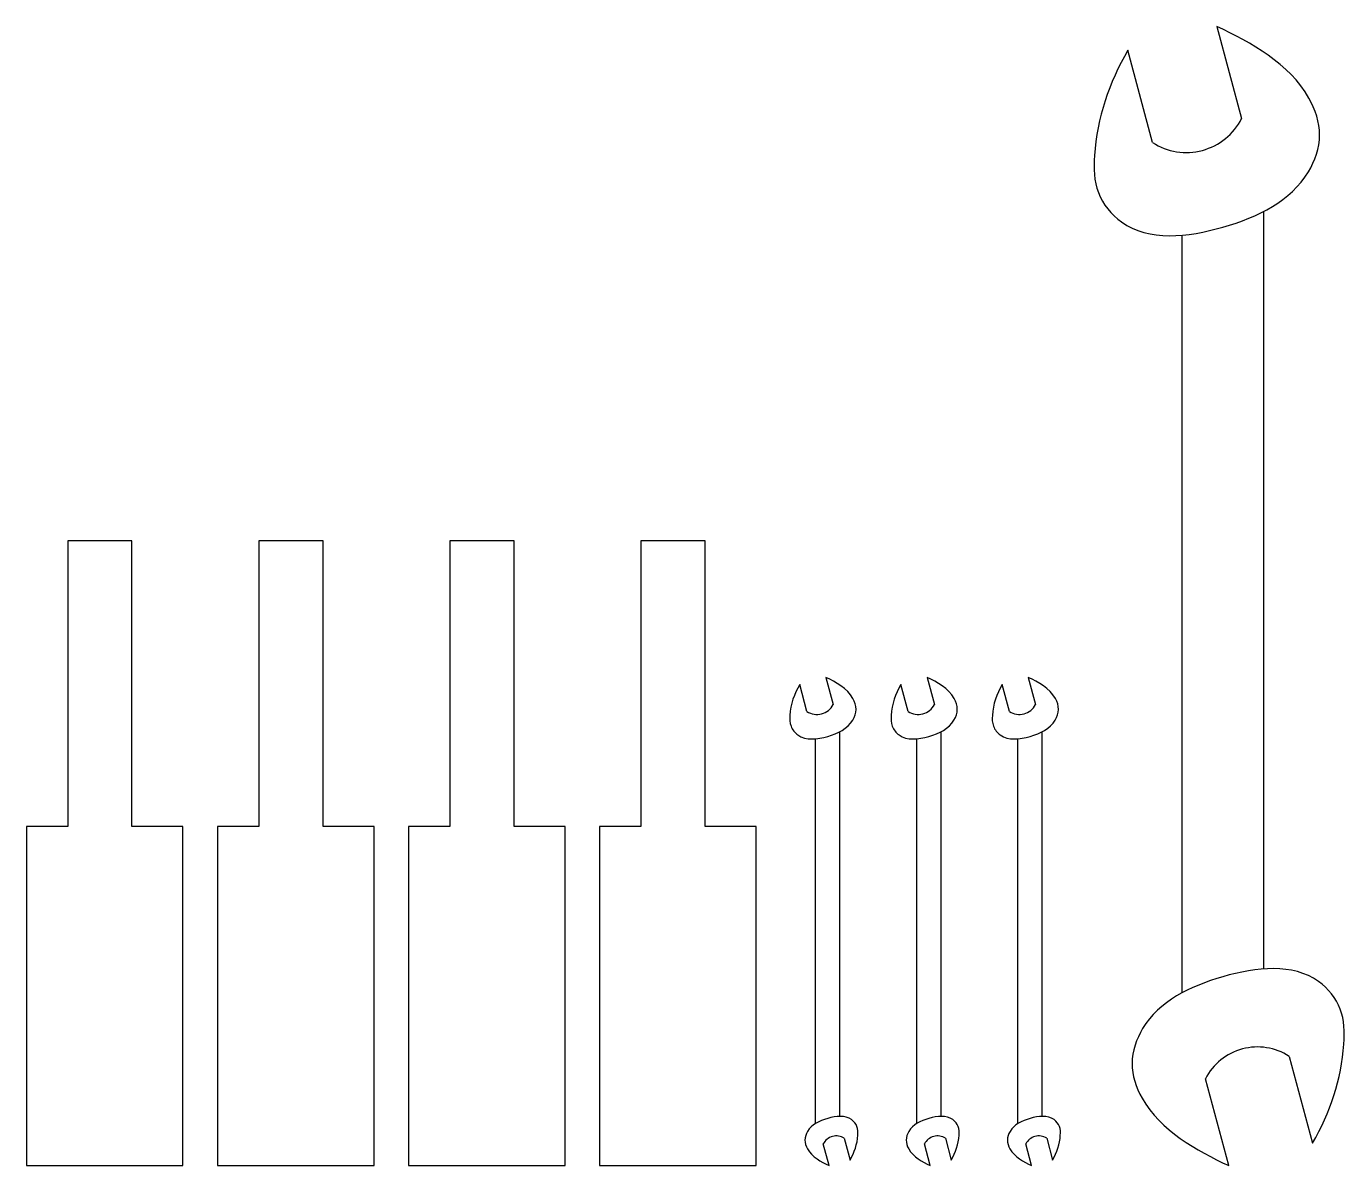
# Model space of a CAD drawing. Header units: metres. Extents: x 0 to 9.56, y 0.25 to 8.52.
import ezdxf

# ---------------------------------------------------------------- set-up
doc = ezdxf.new("R2010")
doc.units = ezdxf.units.M

msp = doc.modelspace()

# ---------------------------------------------------------------- linework, layer by layer
at = {"color": 7, "linetype": 'Continuous', "lineweight": 25}
for p, q in [((8.637, 8.5177), (8.8164, 7.8481)), ((8.1699, 7.6749), (7.9905, 8.3445)), ((8.9762, 1.6775), (8.9762, 7.1743)), ((8.3856, 1.5052), (8.3856, 7.0025)), ((0.766, 4.7848), (0.3, 4.7848)), ((0.3, 4.7848), (0.3, 2.7113)), ((0.766, 2.7113), (0.766, 4.7848)), ((2.152, 4.7848), (1.686, 4.7848)), ((1.686, 4.7848), (1.686, 2.7113)), ((2.152, 2.7113), (2.152, 4.7848)), ((3.538, 4.7848), (3.072, 4.7848)), ((3.072, 4.7848), (3.072, 2.7113)), ((3.538, 2.7113), (3.538, 4.7848)), ((4.9241, 4.7848), (4.4581, 4.7848)), ((4.4581, 4.7848), (4.4581, 2.7113)), ((4.9241, 2.7113), (4.9241, 4.7848)), ((5.6629, 3.5454), (5.6101, 3.7424)), ((5.8002, 3.7933), (5.853, 3.5964)), ((6.3972, 3.5454), (6.3444, 3.7424)), ((6.5345, 3.7933), (6.5873, 3.5964)), ((7.1315, 3.5454), (7.0787, 3.7424)), ((7.2688, 3.7933), (7.3216, 3.5964)), ((5.7246, 0.5552), (5.7246, 3.3475)), ((5.9017, 0.6075), (5.9017, 3.3991)), ((6.4589, 0.5552), (6.4589, 3.3475)), ((6.636, 0.6075), (6.636, 3.3991)), ((7.1932, 0.5552), (7.1932, 3.3475)), ((7.3703, 0.6075), (7.3703, 3.3991)), ((0, 2.7113), (0, 0.25)), ((0.3, 2.7113), (0, 2.7113)), ((1.136, 2.7113), (0.766, 2.7113)), ((1.136, 0.25), (1.136, 2.7113)), ((1.386, 2.7113), (1.386, 0.25)), ((1.686, 2.7113), (1.386, 2.7113)), ((2.522, 2.7113), (2.152, 2.7113)), ((2.522, 0.25), (2.522, 2.7113)), ((2.772, 2.7113), (2.772, 0.25)), ((3.072, 2.7113), (2.772, 2.7113)), ((3.9081, 2.7113), (3.538, 2.7113)), ((3.9081, 0.25), (3.9081, 2.7113)), ((4.1581, 2.7113), (4.1581, 0.25)), ((4.4581, 2.7113), (4.1581, 2.7113)), ((5.2941, 2.7113), (4.9241, 2.7113)), ((5.2941, 0.25), (5.2941, 2.7113)), ((9.1618, 1.0432), (9.3307, 0.413)), ((8.7222, 0.25), (8.5533, 0.8802)), ((5.8235, 0.25), (5.7813, 0.4076)), ((5.9334, 0.4483), (5.9756, 0.2908)), ((6.5578, 0.25), (6.5156, 0.4076)), ((6.6677, 0.4483), (6.7099, 0.2908)), ((7.2921, 0.25), (7.2499, 0.4076)), ((7.402, 0.4483), (7.4442, 0.2908)), ((0, 0.25), (1.136, 0.25)), ((1.386, 0.25), (2.522, 0.25)), ((2.772, 0.25), (3.9081, 0.25)), ((4.1581, 0.25), (5.2941, 0.25))]:
    msp.add_line(p, q, dxfattribs=at)
for centre, radius, start, end in [((8.4149, 8.0535), 0.4509, -122.9108, -27.0892), ((5.7349, 3.6568), 0.1326, -122.9108, -27.0892), ((6.4692, 3.6568), 0.1326, -122.9108, -27.0892), ((7.2035, 3.6568), 0.1326, -122.9108, -27.0892), ((8.9312, 0.6869), 0.4244, 57.0892, 152.9108), ((5.8757, 0.3592), 0.1061, 57.0892, 152.9108), ((6.61, 0.3592), 0.1061, 57.0892, 152.9108), ((7.3443, 0.3592), 0.1061, 57.0892, 152.9108)]:
    msp.add_arc(centre, radius, start, end, dxfattribs=at)
for points in [[(7.9905, 8.3445), (7.8543, 8.1094), (7.7379, 7.7669), (7.7466, 7.3023), (8.0407, 6.9438), (8.7036, 7.019), (9.2616, 7.2939), (9.4143, 7.7291), (9.2533, 8.1996), (8.8832, 8.3996), (8.637, 8.5177)], [(5.6101, 3.7424), (5.57, 3.6732), (5.5358, 3.5725), (5.5384, 3.4358), (5.6249, 3.3304), (5.8198, 3.3525), (5.9839, 3.4334), (6.0288, 3.5614), (5.9815, 3.6997), (5.8726, 3.7586), (5.8002, 3.7933)], [(6.3444, 3.7424), (6.3043, 3.6732), (6.2701, 3.5725), (6.2727, 3.4358), (6.3592, 3.3304), (6.5541, 3.3525), (6.7182, 3.4334), (6.7632, 3.5614), (6.7158, 3.6997), (6.607, 3.7586), (6.5345, 3.7933)], [(7.0787, 3.7424), (7.0386, 3.6732), (7.0044, 3.5725), (7.007, 3.4358), (7.0935, 3.3304), (7.2884, 3.3525), (7.4526, 3.4334), (7.4975, 3.5614), (7.4501, 3.6997), (7.3413, 3.7586), (7.2688, 3.7933)], [(9.3307, 0.413), (9.4588, 0.6343), (9.5683, 0.9567), (9.5602, 1.3939), (9.2834, 1.7313), (8.6595, 1.6605), (8.1343, 1.4018), (7.9906, 0.9922), (8.1422, 0.5494), (8.4905, 0.3612), (8.7222, 0.25)], [(5.9756, 0.2908), (6.0076, 0.3461), (6.035, 0.4267), (6.033, 0.536), (5.9638, 0.6203), (5.8078, 0.6026), (5.6765, 0.538), (5.6406, 0.4356), (5.6785, 0.3249), (5.7655, 0.2778), (5.8235, 0.25)], [(6.7099, 0.2908), (6.7419, 0.3461), (6.7693, 0.4267), (6.7673, 0.536), (6.6981, 0.6203), (6.5421, 0.6026), (6.4108, 0.538), (6.3749, 0.4356), (6.4128, 0.3249), (6.4998, 0.2778), (6.5578, 0.25)], [(7.4442, 0.2908), (7.4762, 0.3461), (7.5036, 0.4267), (7.5016, 0.536), (7.4324, 0.6203), (7.2764, 0.6026), (7.1451, 0.538), (7.1092, 0.4356), (7.1471, 0.3249), (7.2342, 0.2778), (7.2921, 0.25)]]:
    msp.add_open_spline(points, degree=3, knots=[0, 0, 0, 0, 0.190301, 0.254231, 0.318162, 0.492159, 0.666156, 0.732123, 0.798089, 1, 1, 1, 1], dxfattribs=at)

doc.saveas('drawing.dxf')
